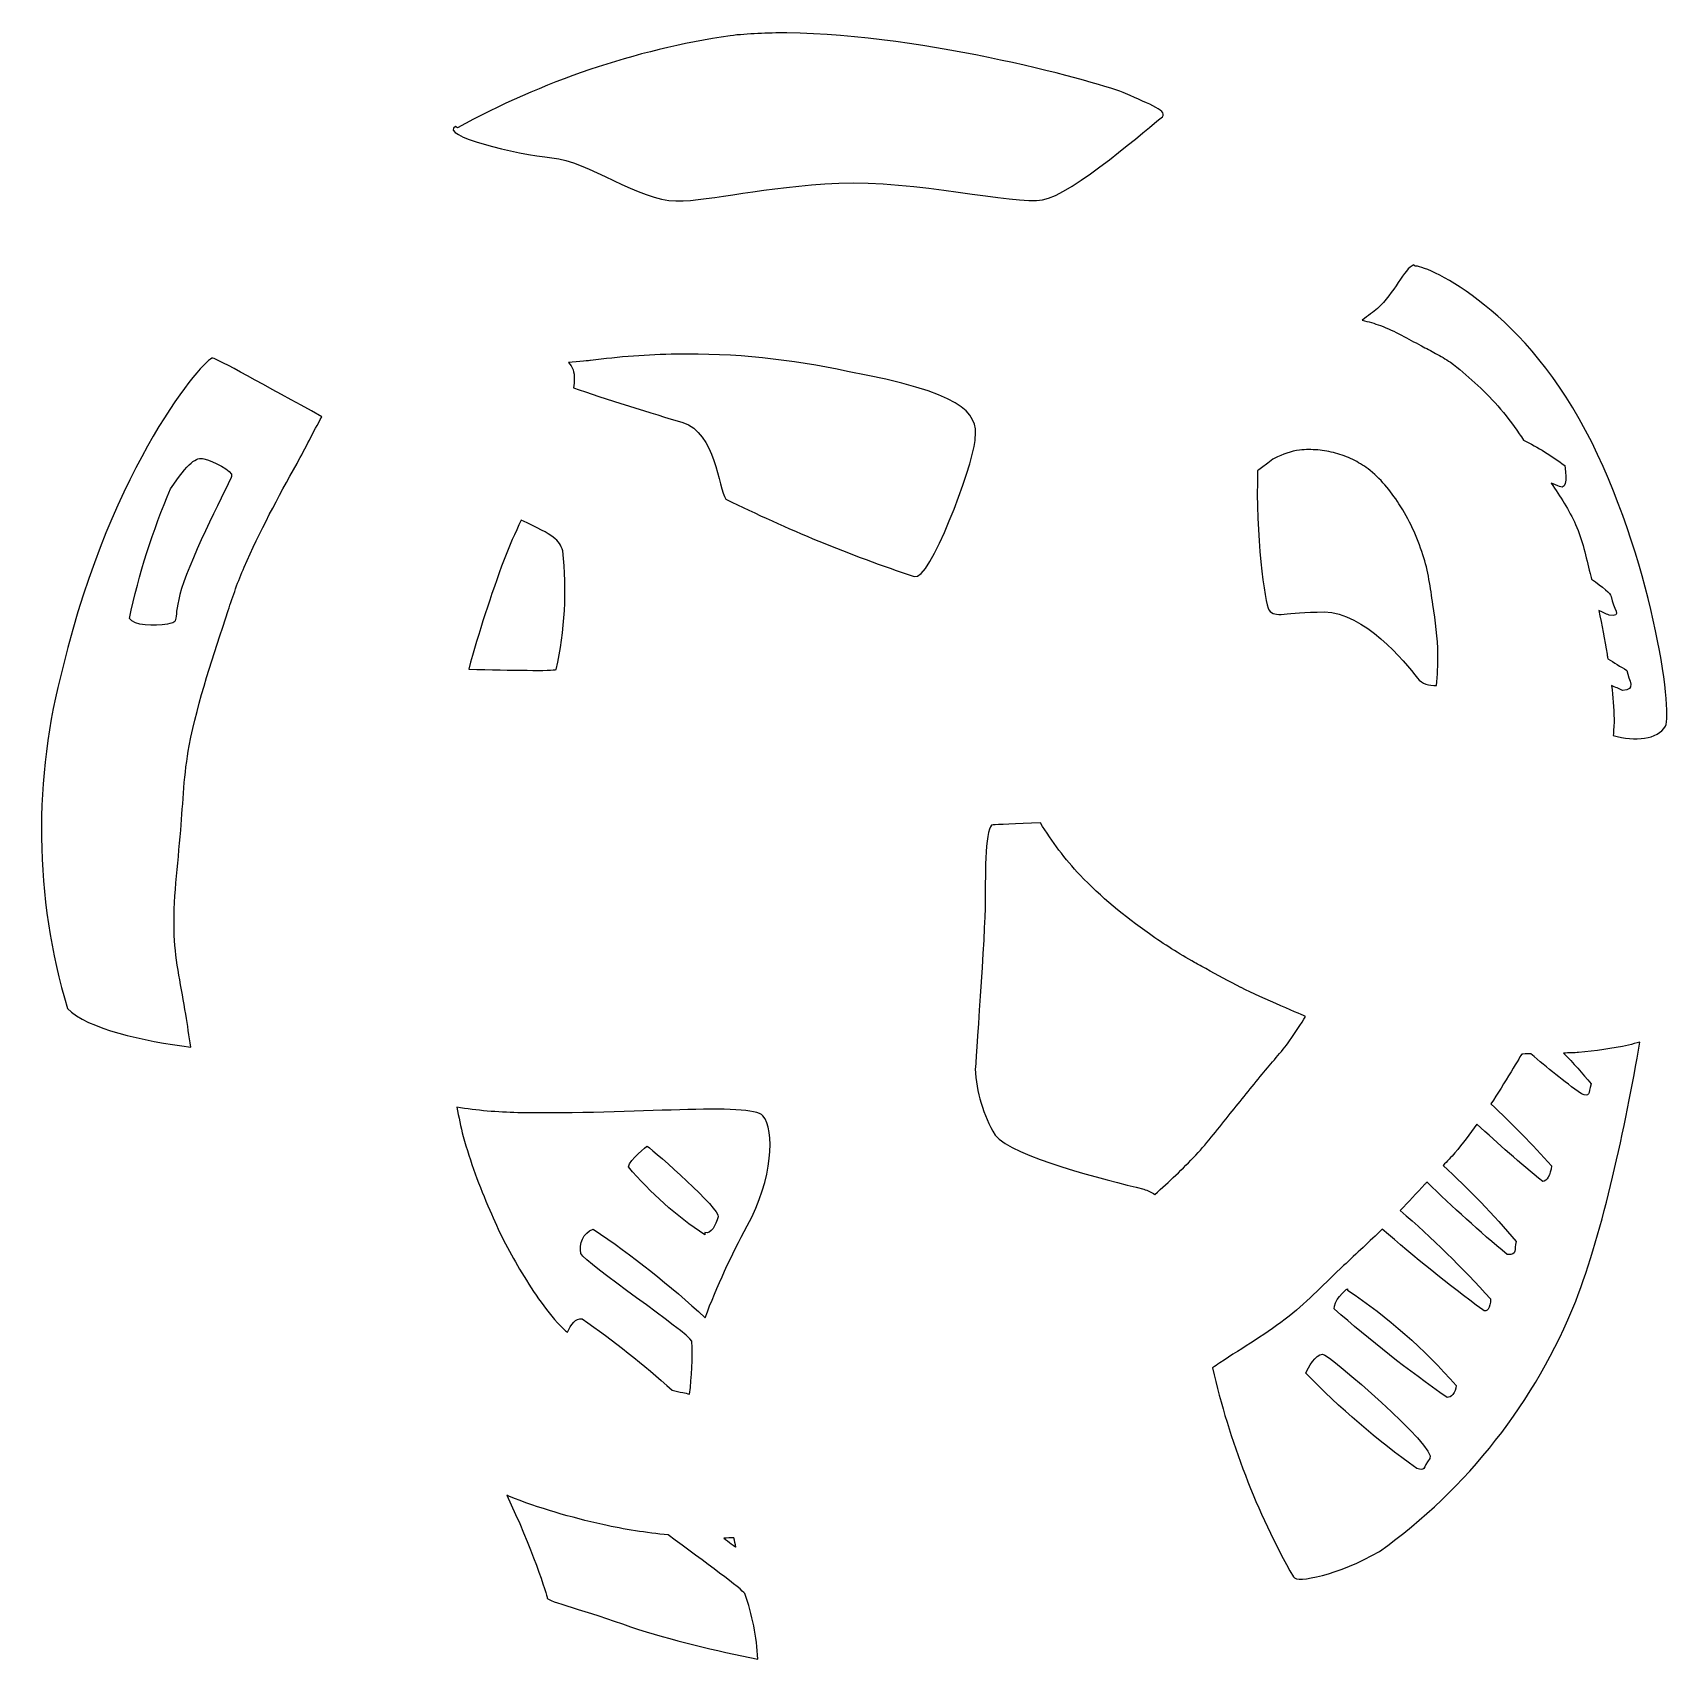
# Model space of a CAD drawing. Extents: x 111 to 398, y 116 to 401.
import ezdxf

# ---------------------------------------------------------------- set-up
doc = ezdxf.new("R2010")
doc.units = 0
doc.layers.add('Ebene_1', color=7, linetype='CONTINUOUS')

msp = doc.modelspace()

# ---------------------------------------------------------------- linework, layer by layer
at = {"layer": 'Ebene_1', "color": 7}
for points in [[(242.99224, 400.65234)], [(223.66799, 344.49022)], [(142.60356, 343.80663)], [(335.80083, 327.74027)], [(141.05473, 326.19726)], [(196.53716, 315.48632)], [(185.27344, 212.80272)], [(218.56251, 206.02733)], [(341.02735, 181.03905)], [(336.62501, 169.6289)], [(193.98243, 144.96093)], [(233.72071, 137.50975)]]:
    msp.add_lwpolyline(points, close=True, dxfattribs=at)
for points in [[(185.38872, 384.05078), (185.01762, 384.29883)], [(352.80866, 359.86702), (352.6231, 360.11523)], [(275.91994, 329.42187), (275.91994, 329.66991)], [(287.30077, 262.51583), (287.30083, 262.51561)], [(392.12501, 224.18531), (392.12501, 224.18554)], [(228.60939, 190.89843), (228.60939, 190.52538)], [(341.02735, 181.03905), (341.02735, 180.85155)]]:
    msp.add_lwpolyline(points, dxfattribs=at)
for points in [[(233.07232, 400.17188), (216.343008, 397.687197), (200.193689, 392.227357), (185.38872, 384.05078)], [(242.99224, 400.65234), (239.5133, 400.68064), (236.17266, 400.53616), (233.07232, 400.17188)], [(302.21099, 390.06445), (298.52156, 391.74639), (267.34478, 400.45397), (242.99224, 400.65234)], [(308.41216, 385.78711), (309.96234, 386.96525), (306.42746, 388.14224), (302.21099, 390.06445)], [(287.70122, 371.46289), (292.7238, 372.26898), (306.86198, 384.60897), (308.41216, 385.78711)], [(185.01762, 384.29883), (182.10328, 382.74865), (195.68216, 379.39986), (201.88286, 378.8418)], [(201.88286, 378.8418), (208.08358, 378.28373), (217.19925, 371.27734), (223.58599, 371.27734)], [(223.58599, 371.27734), (229.97272, 371.27734), (238.83941, 373.81888), (252.04693, 374.37695)], [(252.04693, 374.37695), (265.25442, 374.93501), (282.67865, 370.6568), (287.70122, 371.46289)], [(352.6231, 360.11523), (350.8869, 359.49516), (349.15072, 355.03057), (346.23638, 352.48828)], [(382.63484, 331.15802), (371.03952, 353.23255), (354.11081, 360.30107), (352.80866, 359.86702)], [(346.23638, 352.48828), (345.54699, 351.8869), (344.62977, 351.20001), (343.58013, 350.44141)], [(343.58013, 350.44141), (344.65916, 350.16806), (345.7298, 349.86799), (346.77153, 349.48047)], [(346.77153, 349.48047), (348.02939, 349.01255), (349.24019, 348.43122), (350.43364, 347.8125)], [(350.43364, 347.8125), (350.43864, 347.8095), (350.44434, 347.8095), (350.44924, 347.8065)], [(350.44924, 347.8065), (351.58747, 347.21602), (352.70913, 346.59022), (353.83986, 345.99008)], [(223.66802, 344.49022), (218.642066, 344.410939), (213.625044, 344.03791), (208.64263, 343.37304)], [(253.59768, 341.45116), (243.773822, 343.628219), (233.728945, 344.648175), (223.66799, 344.49022)], [(353.83986, 345.99008), (353.86966, 345.97428), (353.89996, 345.95898), (353.92976, 345.94318)], [(353.92976, 345.94318), (354.75769, 345.50484), (355.59408, 345.07618), (356.41609, 344.62482)], [(356.41609, 344.62482), (357.29833, 344.14268), (358.16562, 343.63704), (358.9903, 343.06427)], [(142.60356, 343.80663), (141.2394, 343.99265), (124.93251, 325.20584), (116.43754, 289.92382)], [(161.67582, 333.56054), (151.76793, 339.00611), (143.2899, 343.71304), (142.60356, 343.80663)], [(208.64263, 343.37304), (208.64263, 343.37304), (206.58432, 343.19138), (204.76567, 343.00976)], [(204.76567, 343.00976), (205.12067, 342.63468), (205.4344, 342.23504), (205.58599, 341.7539)], [(205.58599, 341.7539), (205.9041, 340.7442), (205.83541, 339.67181), (205.66799, 338.59765)], [(275.91994, 329.66991), (276.478, 334.50647), (273.37793, 337.79276), (253.59768, 341.45116)], [(358.9903, 343.06427), (360.51666, 342.00418), (361.89477, 340.74077), (363.26569, 339.48615)], [(205.66799, 338.59765), (210.81329, 336.81489), (219.77942, 334.02212), (224.76369, 332.52147)], [(363.26569, 339.48615), (364.66149, 338.20879), (366.03164, 336.89481), (367.27937, 335.47248)], [(157.32816, 325.39647), (158.82058, 328.06732), (160.14709, 330.89227), (161.67582, 333.56054)], [(367.27937, 335.47248), (368.63366, 333.92866), (369.84868, 332.2647), (371.03132, 330.58576)], [(224.76369, 332.52147), (230.53036, 330.78529), (230.964, 321.11311), (232.32814, 319.1289)], [(371.03132, 330.58576), (371.28871, 330.22036), (371.50813, 329.82941), (371.75788, 329.4588)], [(396.58605, 279.44318), (397.95015, 281.92347), (394.23015, 309.08352), (382.63484, 331.15802)], [(265.25393, 305.61132), (267.98223, 304.6192), (275.29987, 324.58531), (275.91994, 329.42187)], [(332.63677, 327.70512), (331.11946, 327.53244), (329.6386, 326.99311), (328.27349, 326.30863)], [(335.80083, 327.74022), (334.74444, 327.83142), (333.68086, 327.82392), (332.63677, 327.70512)], [(338.91997, 327.18168), (337.90643, 327.4591), (336.85722, 327.64906), (335.80083, 327.74027)], [(341.9063, 326.0684), (340.94406, 326.52882), (339.93956, 326.9026), (338.91997, 327.18168)], [(371.75788, 329.4588), (374.299818, 328.211886), (376.717016, 326.725336), (378.97663, 325.01935)], [(135.2266, 320.92577), (138.32696, 325.57631), (139.69057, 326.56931), (141.05473, 326.19726)], [(141.05473, 326.19726), (142.41888, 325.82522), (146.2627, 324.08977), (145.89066, 323.09765)], [(148.07816, 307.24608), (150.79619, 313.46889), (154.01582, 319.46865), (157.32816, 325.39647)], [(325.29302, 324.1309), (324.87816, 313.15502), (326.54629, 300.72271), (327.26177, 299.78129)], [(327.05278, 325.43754), (326.48699, 324.98991), (325.88308, 324.56613), (325.29302, 324.1309)], [(328.27349, 326.30863), (327.82663, 326.08457), (327.44481, 325.7477), (327.05278, 325.43754)], [(344.58989, 324.43754), (343.7586, 325.06769), (342.8531, 325.60854), (341.9063, 326.0684)], [(350.00005, 318.32816), (348.50418, 320.6001), (346.75764, 322.79431), (344.58989, 324.43754)], [(378.97663, 325.01935), (379.16265, 323.84121), (379.59517, 320.61707), (378.04499, 321.36115)], [(145.89066, 323.09765), (145.51863, 322.10554), (138.88468, 309.33062), (137.14848, 303.50194)], [(378.04499, 321.36115), (377.91486, 321.42365), (376.90621, 321.82616), (376.61335, 321.95099)], [(376.61335, 321.95099), (378.16766, 319.6025), (379.75972, 317.27133), (380.89265, 314.70294)], [(128.03324, 298.29491), (129.666388, 306.060578), (132.076298, 313.642339), (135.2266, 320.92577)], [(232.32814, 319.1289), (242.980533, 313.873541), (253.981753, 309.357025), (265.25393, 305.61132)], [(354.18755, 309.42777), (353.16046, 312.5415), (351.8031, 315.5897), (350.00005, 318.32816)], [(196.53716, 315.48632), (195.46518, 313.21995), (194.4218, 310.94209), (193.54302, 308.59569)], [(203.80474, 310.07616), (203.10011, 312.14307), (202.44724, 312.66884), (196.53716, 315.48632)], [(380.89265, 314.70294), (382.09225, 311.98344), (382.69437, 309.03407), (383.42195, 306.15216)], [(202.627, 289.36522), (204.164727, 296.15588), (204.562734, 303.154953), (203.80474, 310.07616)], [(145.28715, 299.65429), (146.12577, 302.21673), (146.99898, 304.77531), (148.07816, 307.24608)], [(193.54302, 308.59569), (191.18566, 302.3014), (189.09611, 295.89136), (187.35357, 289.39452)], [(355.93364, 300.70121), (355.49441, 303.63502), (355.11683, 306.61059), (354.18755, 309.42777)], [(383.42195, 306.15216), (383.50375, 305.82812), (383.57007, 305.50007), (383.65046, 305.1756)], [(383.65046, 305.1756), (385.63467, 303.76486), (387.04347, 302.61627), (387.09968, 302.13849)], [(137.14848, 303.50194), (135.41228, 297.67328), (137.02429, 297.67476), (134.66801, 297.30272)], [(387.09968, 302.13849), (387.34771, 300.03025), (389.26892, 298.47934), (386.72663, 298.85138)], [(138.48051, 276.0078), (140.03192, 284.06193), (142.73594, 291.85893), (145.28715, 299.65429)], [(327.26177, 299.78129), (328.4399, 298.23111), (329.92879, 299.4102), (336.9356, 299.4102)], [(336.9356, 299.4102), (343.94239, 299.4102), (350.94798, 290.72883), (353.24224, 287.81449)], [(356.80669, 291.9766), (356.78609, 294.89925), (356.36638, 297.8107), (355.93364, 300.70121)], [(386.72663, 298.85138), (386.127516, 299.124915), (385.529851, 299.401613), (384.93366, 299.68146)], [(384.93366, 299.68146), (385.48364, 297.1381), (385.98381, 294.58416), (386.39069, 292.01544)], [(134.66801, 297.30272), (132.31174, 296.93068), (128.83934, 296.93075), (128.03324, 298.29491)], [(116.43754, 289.92382), (111.124994, 270.295644), (111.382663, 249.575923), (117.18168, 230.08593)], [(356.57427, 286.54496), (356.71744, 288.35361), (356.81945, 290.16552), (356.80669, 291.9766)], [(386.39069, 292.01544), (386.43139, 291.75858), (386.46159, 291.49914), (386.50202, 291.24201)], [(386.50202, 291.24201), (387.619233, 290.568296), (388.728042, 289.880743), (389.82819, 289.17951)], [(187.35357, 289.39452), (194.84822, 289.24608), (202.01798, 289.06072), (202.627, 289.36522)], [(353.24224, 287.81449), (354.04362, 286.79652), (355.23568, 286.51324), (356.57427, 286.54496)], [(389.82819, 289.17951), (390.20023, 287.44331), (391.56434, 285.70685), (389.08405, 285.70685)], [(389.08405, 285.70685), (388.448773, 285.986126), (387.814654, 286.268028), (387.18171, 286.55255)], [(387.18171, 286.55255), (387.41971, 284.59793), (387.58989, 282.63746), (387.6114, 280.6717)], [(387.6114, 280.6717), (387.6218, 279.71978), (387.5231, 278.77032), (387.46491, 277.82013)], [(387.46491, 277.82013), (391.2657, 276.76522), (395.26423, 277.03995), (396.58605, 279.44318)], [(136.99613, 261.25976), (137.39557, 266.18442), (137.54597, 271.15615), (138.48051, 276.0078)], [(135.86137, 242.84765), (135.60608, 248.99134), (136.49902, 255.13087), (136.99613, 261.25976)], [(279.01958, 262.20507), (277.65542, 262.20507), (277.6563, 254.02108), (277.6563, 248.81249)], [(287.30083, 262.51561), (283.0086, 262.37552), (279.65145, 262.20507), (279.01958, 262.20507)], [(294.24022, 253.40646), (291.62178, 256.18401), (289.33828, 259.28228), (287.30077, 262.51583)], [(306.36913, 243.10959), (302.04193, 246.17577), (297.87816, 249.54749), (294.24022, 253.40646)], [(277.6563, 248.81249), (277.6563, 243.60391), (275.91997, 219.54491), (275.91997, 219.54491)], [(137.86918, 229.06054), (137.12906, 233.64535), (136.05419, 238.20747), (135.86137, 242.84765)], [(314.26561, 238.1174), (311.55972, 239.66731), (308.90998, 241.30917), (306.36913, 243.10959)], [(316.25194, 237.04904), (315.5937, 237.41304), (314.91782, 237.74314), (314.26561, 238.1174)], [(322.33788, 233.77365), (320.29106, 234.82473), (318.26958, 235.93501), (316.25194, 237.04904)], [(322.35548, 233.76565), (322.35048, 233.76765), (322.34248, 233.77065), (322.33788, 233.77365)], [(322.42778, 233.72655), (322.40348, 233.73905), (322.37988, 233.75315), (322.35548, 233.76565)], [(333.67778, 228.70507), (333.51288, 228.77337), (326.0708, 231.8558), (322.42778, 233.72655)], [(117.18168, 230.08593), (120.67879, 226.4839), (130.4324, 224.38269), (138.73246, 223.34374)], [(138.73246, 223.34374), (138.45136, 225.25124), (138.17594, 227.16025), (137.86918, 229.06054)], [(330.88872, 224.43554), (331.89436, 225.80609), (333.67287, 228.69708), (333.67778, 228.70507)], [(326.08989, 218.58983), (327.68305, 220.54367), (329.39732, 222.40296), (330.88872, 224.43554)], [(380.89845, 178.92945), (385.73734, 191.19472), (389.54141, 209.38382), (392.12501, 224.18531)], [(392.12501, 224.18554), (391.46552, 224.01395), (390.80602, 223.83889), (390.14259, 223.6914)], [(371.46876, 222.12085), (371.46876, 222.12085), (368.25895, 216.69336), (366.09181, 213.4021)], [(373.08204, 222.13085), (372.56274, 222.13), (371.46876, 222.12085), (371.46876, 222.12085)], [(381.89063, 215.14257), (378.861188, 217.351985), (375.922578, 219.683326), (373.08204, 222.13085)], [(381.41603, 222.3828), (380.71852, 222.3216), (379.69416, 222.3174), (378.79298, 222.28124)], [(378.79298, 222.28124), (380.48348, 220.552902), (382.096395, 218.750347), (383.62696, 216.8789)], [(390.14259, 223.6914), (387.27131, 223.05308), (384.34611, 222.64006), (381.41603, 222.3828)], [(275.91997, 219.54491), (276.102112, 215.452199), (277.295193, 211.468332), (279.39263, 207.94921)], [(320.50591, 211.6953), (322.38198, 213.98146), (324.221, 216.29783), (326.08989, 218.58983)], [(383.62696, 216.8789), (383.06889, 215.1427), (383.44081, 214.5845), (381.89063, 215.14257)], [(185.27344, 212.80272), (185.59636, 211.09788), (185.93081, 209.39532), (186.38868, 207.72265)], [(195.9297, 211.85546), (192.360289, 211.930052), (188.80004, 212.24653), (185.27344, 212.80272)], [(238.77735, 211.29882), (236.60712, 213.77911), (216.45405, 211.48342), (195.9297, 211.85546)], [(366.09181, 213.4021), (369.775776, 209.939847), (373.308993, 206.320614), (376.68165, 202.55445)], [(236.04884, 192.07616), (240.51334, 200.26109), (240.9476, 208.81853), (238.77735, 211.29882)], [(314.48443, 204.45311), (316.63, 206.74502), (318.51432, 209.26838), (320.50591, 211.6953)], [(363.63673, 209.84937), (362.4031, 208.13881), (361.13676, 206.45216), (359.7754, 204.84351)], [(375.13087, 199.82593), (371.201816, 203.053391), (367.368771, 206.39599), (363.63673, 209.84937)], [(186.38868, 207.72265), (187.59589, 203.31246), (189.20322, 199.00731), (191.01368, 194.80858)], [(279.39263, 207.94921), (282.49299, 204.04276), (298.80033, 200.19908), (305.3731, 198.46288)], [(215.27735, 202.36913), (215.46337, 203.67128), (218.56251, 206.02733), (218.56251, 206.02733)], [(218.56251, 206.02733), (220.11269, 204.84919), (231.3989, 194.98915), (230.96485, 193.62499)], [(307.32036, 197.57811), (309.79807, 199.77556), (312.22237, 202.03682), (314.48443, 204.45311)], [(359.7754, 204.84351), (359.12554, 204.07559), (358.42442, 203.35365), (357.72462, 202.63062)], [(228.60939, 190.52538), (223.623168, 193.817131), (219.133651, 197.805472), (215.27735, 202.36913)], [(357.72462, 202.63062), (362.254144, 198.478061), (366.514713, 194.041355), (370.48048, 189.34742)], [(376.68165, 202.55445), (376.49563, 201.00427), (375.87496, 199.82593), (375.13087, 199.82593)], [(305.3731, 198.46288), (306.0911, 198.27322), (306.72011, 197.95237), (307.32036, 197.57811)], [(354.53907, 199.34546), (353.09621, 197.81858), (351.66268, 196.2829), (350.22853, 194.74781)], [(354.91017, 199.72437), (354.78771, 199.59693), (354.66043, 199.47389), (354.53907, 199.34546)], [(368.93165, 187.05249), (364.095358, 191.09313), (359.417998, 195.320283), (354.91017, 199.72437)], [(191.01368, 194.80858), (192.53822, 191.27297), (194.24565, 187.80037), (196.24806, 184.51171)], [(230.96485, 193.62499), (230.5308, 192.26083), (229.7875, 190.52639), (228.60939, 190.89843)], [(350.22853, 194.74781), (355.80092, 189.926102), (361.073133, 184.768029), (366.01563, 179.30249)], [(206.96876, 187.23827), (206.516881, 188.989526), (207.412501, 190.80816), (209.07618, 191.51757)], [(209.07618, 191.51757), (215.996257, 186.86167), (222.546933, 181.678981), (228.66993, 176.01561)], [(228.66993, 176.01561), (230.769563, 181.527309), (233.234677, 186.892747), (236.04884, 192.07616)], [(347.08985, 191.51148), (344.87178, 189.34037), (342.58382, 187.24083), (340.31642, 185.12085)], [(364.65235, 177.38062), (358.60567, 181.846506), (352.746486, 186.56083), (347.08985, 191.51148)], [(370.48048, 189.34742), (370.04643, 187.79724), (370.85388, 187.05249), (368.93165, 187.05249)], [(226.37696, 171.92382), (225.57086, 173.474), (207.77485, 185.50207), (206.96876, 187.23827)], [(196.24806, 184.51171), (198.3726, 181.02244), (200.57016, 177.50466), (203.40431, 174.56249)], [(340.31642, 185.12085), (337.15923, 182.16899), (334.18994, 178.99563), (330.8047, 176.30835)], [(338.67189, 177.5664), (338.48587, 178.74453), (340.5933, 181.03905), (341.02735, 181.03905)], [(341.02735, 180.85155), (348.037165, 176.122957), (354.41372, 170.51763), (360.00196, 164.17187)], [(346.60743, 135.1521), (361.999097, 146.154494), (373.902389, 161.350734), (380.89845, 178.92945)], [(366.01563, 179.30249), (366.01564, 177.75233), (365.39643, 176.76055), (364.65235, 177.38062)], [(204.60548, 173.45507), (205.19422, 174.82036), (206.07804, 176.0046), (207.15431, 175.83007)], [(207.15431, 175.83007), (212.660053, 172.000697), (217.919159, 167.828375), (222.9004, 163.33788)], [(330.8047, 176.30835), (326.98192, 173.27378), (322.73388, 170.81711), (318.67579, 168.10523)], [(358.45118, 162.06444), (351.552435, 166.829428), (344.947347, 172.006146), (338.67189, 177.5664)], [(203.40431, 174.56249), (203.78294, 174.16943), (204.18836, 173.80574), (204.60548, 173.45507)], [(225.97071, 162.66015), (226.343078, 165.733087), (226.478894, 168.830083), (226.37696, 171.92382)], [(333.71095, 166.34179), (334.083, 167.2719), (335.44688, 169.6289), (336.62501, 169.6289)], [(336.62501, 169.6289), (337.80315, 169.6289), (356.77823, 153.13463), (355.41407, 151.39843)], [(318.67579, 168.10523), (318.25051, 167.82103), (317.82823, 167.53225), (317.40431, 167.24585)], [(317.40431, 167.24585), (320.317207, 154.438736), (325.079403, 142.124004), (331.54103, 130.68921)], [(353.11915, 149.6621), (346.147406, 154.609265), (339.650114, 160.193133), (333.71095, 166.34179)], [(360.00196, 164.17187), (360.00196, 162.80771), (359.00924, 162.06444), (358.45118, 162.06444)], [(222.9004, 163.33788), (223.52816, 163.19836), (224.15457, 163.0551), (224.78126, 162.91796)], [(224.78126, 162.91796), (225.17676, 162.83136), (225.57489, 162.74888), (225.97071, 162.66015)], [(355.41407, 151.39843), (354.04992, 149.66223), (354.66933, 149.10403), (353.11915, 149.6621)], [(193.98243, 144.96093), (198.3941, 136.0078), (201.07813, 127.31141), (201.07813, 126.96874)], [(194.33009, 144.80858), (194.21304, 144.85558), (194.09947, 144.91368), (193.98243, 144.96093)], [(210.82228, 139.83397), (205.218, 141.08419), (199.6595, 142.67127), (194.33009, 144.80858)], [(222.21095, 138.02147), (218.38481, 138.41969), (214.5736, 138.99712), (210.82228, 139.83397)], [(235.61524, 127.77343), (235.18225, 128.49508), (228.79862, 133.23309), (222.21095, 138.02147)], [(233.72071, 137.50976), (233.12161, 137.50076), (232.5228, 137.48826), (231.92384, 137.48826)], [(231.92384, 137.48826), (232.70397, 136.90273), (233.99043, 135.89646), (234.06446, 135.89646)], [(234.06446, 135.89646), (233.961695, 136.436674), (233.847084, 136.974567), (233.72071, 137.50975)], [(331.54103, 130.68921), (332.0991, 129.51108), (339.47662, 131.05965), (346.60743, 135.1521)], [(201.07813, 126.96874), (201.07813, 126.41068), (207.89757, 124.85964), (215.64845, 121.9453)], [(237.91017, 116.30272), (237.707974, 120.217659), (236.934831, 124.082047), (235.61524, 127.77343)], [(215.64845, 121.9453), (222.955988, 119.643704), (230.388576, 117.759799), (237.91017, 116.30272)]]:
    msp.add_open_spline(points, degree=3, dxfattribs=at)

doc.saveas('drawing.dxf')
